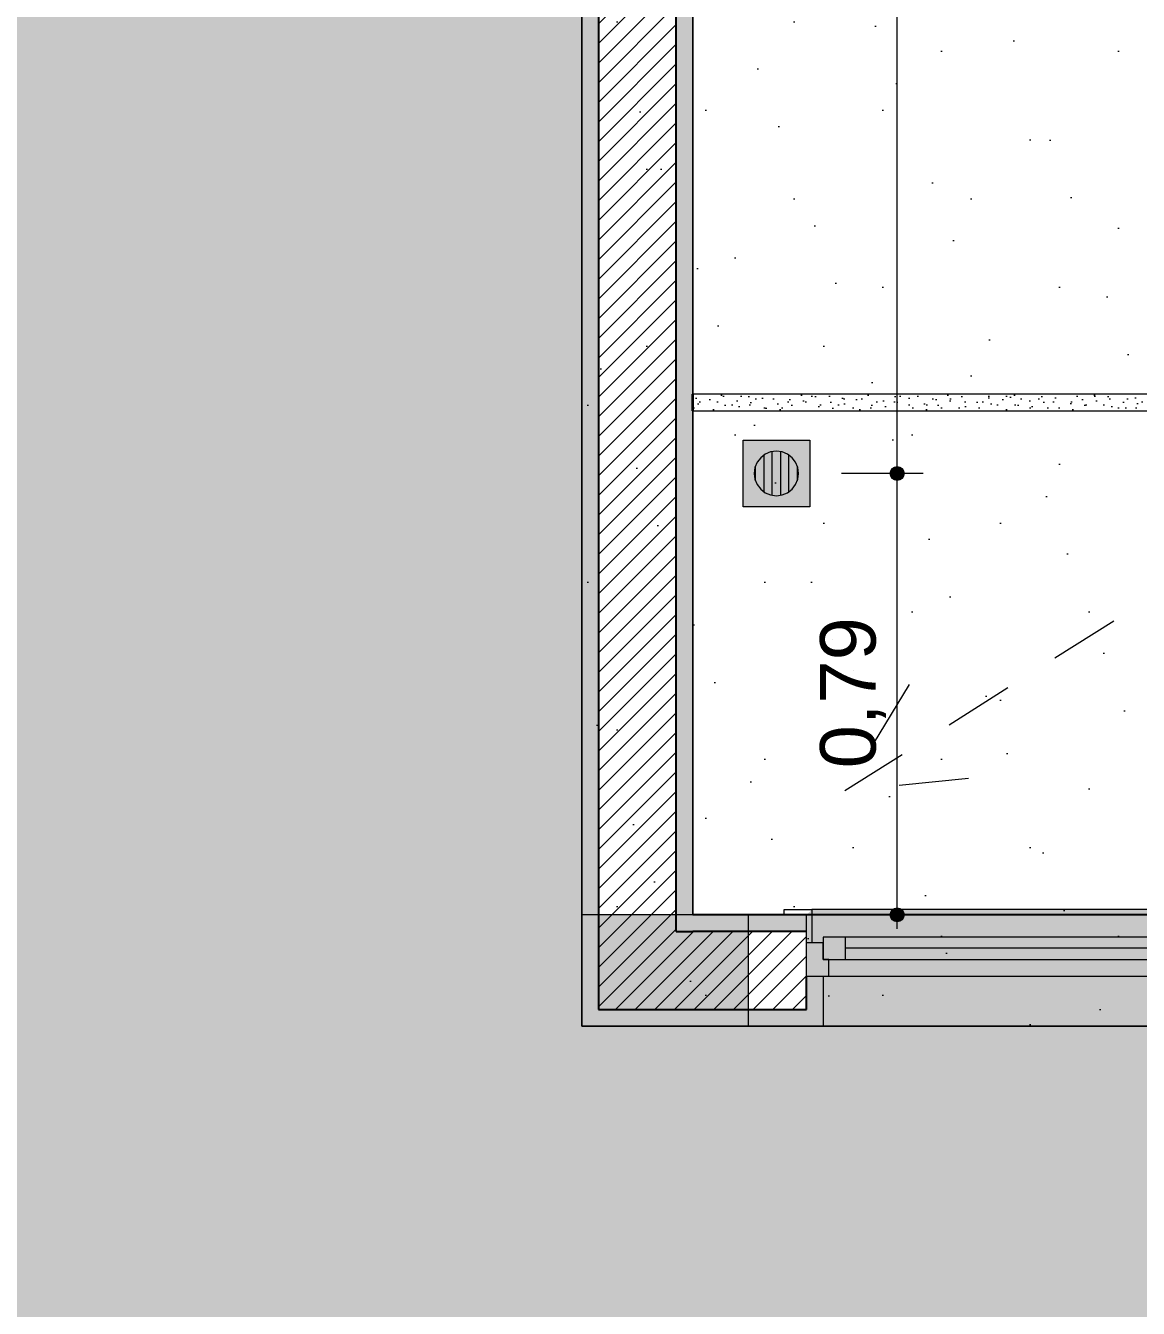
# Model space of a CAD drawing. Header units: metres. Extents: x -77 to -41.1, y -68 to -27.7.
# Drawn here: x -67.514 to -65.513, y -42.808 to -40.501 of the extents above; entities that cross this region are included whole.
import ezdxf
from ezdxf.enums import TextEntityAlignment as Align

# ---------------------------------------------------------------- set-up
doc = ezdxf.new("R2010")
doc.units = ezdxf.units.M
doc.header["$MEASUREMENT"] = 0
for name, pattern in [('Dashed', [0.07, 0.045, -0.025]), ('Hidden Line', [0.195611, 0.141111, -0.0545]), ('HIDDEN2', [0.1875, 0.125, -0.0625])]:
    doc.linetypes.add(name, pattern=pattern)
for name, color, linetype in [('Concreto moldado in loco_Pilares.IFC Model', 7, 'Continuous'), ('COTAS PISOS', 7, 'Continuous'), ('Janelas Archicad', 7, 'Continuous'), ('PAREDE CONSTRUIR', 7, 'Continuous')]:
    doc.layers.add(name, color=color, linetype=linetype)
for name, color, linetype, lineweight in [('Concreto moldado in loco_Pilares.IFC Model_Caneta_No__241', 7, 'Continuous', 13), ('Concreto moldado in loco_Pilares.IFC Model_Caneta_No__4', 7, 'Continuous', 20), ('Janelas Archicad_Caneta_No__10', 7, 'Continuous', 5), ('Janelas Archicad_Caneta_No__241', 7, 'Continuous', 13), ('LAJES.EST_Caneta_No__241', 7, 'Continuous', 13), ('LAJES.EST_Caneta_No__96', 252, 'Continuous', 0), ('NOTAS PISOS_Caneta_No__98', 7, 'Continuous', 0), ('PAREDE CONSTRUIR_Caneta_No__241', 7, 'Continuous', 13), ('PAREDE CONSTRUIR_Caneta_No__3', 7, 'Continuous', 25), ('PAREDE.ARQ_Caneta_No__1', 7, 'Continuous', 35), ('PAREDE.ARQ_Caneta_No__241', 7, 'Continuous', 13), ('PISO_Caneta_No__241', 7, 'Continuous', 13), ('RALO_Caneta_No__96', 252, 'Continuous', 0)]:
    doc.layers.add(name, color=color, linetype=linetype, lineweight=lineweight)
for name, color, linetype, lineweight, true_color in [('COTAS PISOS_Caneta_No__25', 7, 'Continuous', 13, 0x982312), ('Janelas Archicad_Caneta_No__9', 7, 'Continuous', 5, 0x020202), ('LAJES.EST_Caneta_No__18', 7, 'Continuous', 0, 0xdfdfdf), ('PAREDE.ARQ_Caneta_No__97', 7, 'Continuous', 5, 0x6b6b6b), ('PISO_Caneta_No__97', 7, 'Continuous', 5, 0x6b6b6b), ('RALO_Caneta_No__19', 7, 'Continuous', 0, 0xe9e9e9), ('ZONA_Caneta_No__56', 7, 'Continuous', 0, 0xffe495)]:
    doc.layers.add(name, color=color, linetype=linetype, lineweight=lineweight, true_color=true_color)
doc.styles.add('GENERATED_STYLE_1', font='arial.ttf')
doc.dimstyles.new('GENERATED_STYLE__2', dxfattribs={"dimtxt": 0.1, "dimasz": 0.0475, "dimexe": 0.18, "dimexo": 0.1, "dimgap": 0, "dimtad": 1, "dimzin": 0, "dimdsep": 46, "dimtxsty": 'GENERATED_STYLE_1', "dimblk": 'ARROWHEAD_11', "dimblk1": 'ARROWHEAD_11', "dimblk2": 'ARROWHEAD_11', "dimcen": 0.09, "dimclrd": 256, "dimclre": 256, "dimclrt": 256, "dimadec": 0, "dimazin": 0, "dimtfac": 1, "dimtdec": 4, "dimtmove": 0, "dimatfit": 3, "dimfxl": 0, "dimtolj": 1, "dimtzin": 0, "dimarcsym": 0})
pattern_1 = [(45, (0, 0.6), (-0.1909188, 0.1909188), [0, -0.18, 0, -0.27]), (110, (0.6, 0.6), (0.253717, 0.09234544), [0, -0.132, 0, -0.228])]
pattern_2 = [(45, (0, 0), (-0.0176776695, 0.0176776695), [])]

# ---------------------------------------------------------------- blocks, each defined once
blk = doc.blocks.new('Horizontal Multi-Sash Window 26_4')
at = {"layer": 'Janelas Archicad', "linetype": 'Continuous', "lineweight": 0, "true_color": 0xffffff}
for points in [[(-0.4, 0), (0.4, 0), (0.4, 0.05), (0.39, 0.06), (-0.39, 0.06), (-0.4, 0.05)], [(-0.4, 0), (-0.4, -0.06), (-0.36, -0.06), (-0.36, -0.03), (-0.37, -0.03), (-0.37, 0)], [(-0.37, 0.01), (-0.37, -0.03), (-0.33, -0.03), (-0.33, 0.01)], [(0.33, 0.01), (-0.33, 0.01), (-0.33, -0.03), (-0.36, -0.03), (-0.36, -0.06), (0.36, -0.06), (0.36, -0.03), (0.33, -0.03)], [(0.33, -0.03), (0.33, 0.01), (-0.33, 0.01), (-0.33, -0.03)], [(0.37, -0.03), (0.37, 0.01), (0.33, 0.01), (0.33, -0.03)], [(0.4, -0.06), (0.4, 0), (0.37, 0), (0.37, -0.03), (0.36, -0.03), (0.36, -0.06)]]:
    blk.add_hatch(color=7, dxfattribs=at).paths.add_polyline_path(points)
at = {"layer": 'Janelas Archicad_Caneta_No__10', "color": 7, "linetype": 'Continuous', "lineweight": 5}
for p, q in [((-0.39, 0.06), (-0.44, 0.06)), ((-0.44, 0.06), (-0.44, 0.05)), ((-0.44, 0.05), (-0.39, 0.05)), ((-0.39, 0.05), (-0.4, 0.05)), ((-0.4, 0.05), (-0.4, 0)), ((-0.39, 0.05), (-0.39, 0.06)), ((-0.39, 0), (-0.39, 0.05)), ((0.44, 0.06), (0.39, 0.06)), ((0.39, 0.06), (0.39, 0.05)), ((0.4, 0.05), (0.39, 0.05)), ((0.39, 0.05), (0.39, 0)), ((0.39, 0.05), (0.44, 0.05)), ((0.4, 0), (0.4, 0.05)), ((0.44, 0.05), (0.44, 0.06)), ((-0.4, 0), (-0.39, 0)), ((0.39, 0), (0.4, 0))]:
    blk.add_line(p, q, dxfattribs=at)
at = {"layer": 'Janelas Archicad_Caneta_No__241', "color": 7, "linetype": 'Continuous', "lineweight": 13}
for p, q in [((-0.44, 0.05), (-0.4, 0.05)), ((-0.4, 0.02), (-0.4, 0.05)), ((0.4, 0.02), (0.4, 0.05)), ((0.4, 0.05), (0.44, 0.05)), ((-0.4, 0), (-0.4, 0.02)), ((-0.4, -0.06), (-0.4, 0)), ((0.4, 0), (0.4, 0.02)), ((0.4, -0.06), (0.4, 0)), ((-0.37, -0.06), (-0.37, -0.15)), ((0.37, -0.06), (0.37, -0.15)), ((-0.4, -0.15), (-0.37, -0.15)), ((0.4, -0.15), (0.37, -0.15))]:
    blk.add_line(p, q, dxfattribs=at)
at = {"layer": 'Janelas Archicad_Caneta_No__9', "color": 18, "linetype": 'Dashed', "lineweight": 5, "true_color": 0x020202}
blk.add_line((-0.4, 0.05), (0.4, 0.05), dxfattribs=at)
at = {"layer": 'Janelas Archicad_Caneta_No__9', "color": 18, "linetype": 'Continuous', "lineweight": 5, "true_color": 0x020202}
for p, q in [((-0.39, 0.06), (0.39, 0.06)), ((-0.4, 0), (-0.37, 0)), ((-0.37, 0.01), (-0.33, 0.01)), ((-0.37, -0.03), (-0.37, 0.01)), ((-0.37, 0), (-0.37, -0.03)), ((-0.33, 0.01), (0.33, 0.01)), ((-0.33, 0.01), (-0.33, -0.03)), ((-0.33, 0.01), (0.33, 0.01)), ((0.33, -0.03), (0.33, 0.01)), ((0.33, 0.01), (0.37, 0.01)), ((0.37, 0.01), (0.37, -0.03)), ((0.37, -0.03), (0.37, 0)), ((0.37, 0), (0.4, 0)), ((-0.33, -0.01), (0.33, -0.01)), ((-0.37, -0.03), (-0.36, -0.03)), ((-0.33, -0.03), (-0.37, -0.03)), ((-0.36, -0.03), (-0.36, -0.06)), ((0.33, -0.03), (-0.33, -0.03)), ((0.37, -0.03), (0.33, -0.03)), ((0.36, -0.06), (0.36, -0.03)), ((0.36, -0.03), (0.37, -0.03)), ((-0.36, -0.06), (-0.4, -0.06)), ((0.36, -0.06), (-0.36, -0.06)), ((0.4, -0.06), (0.36, -0.06)), ((-0.37, -0.15), (0.37, -0.15))]:
    blk.add_line(p, q, dxfattribs=at)
blk = doc.blocks.new('Símbolo Inclinação 20_5')
at = {"layer": 'NOTAS PISOS_Caneta_No__98', "color": 7, "linetype": 'HIDDEN2', "lineweight": 0}
for p in [(2.8469, 0.1), (0, 0), (2.8469, -0.1)]:
    blk.add_line(p, (3.0469, 0), dxfattribs=at)
at = {"layer": 'NOTAS PISOS_Caneta_No__98', "color": 7, "linetype": 'HIDDEN2', "lineweight": 0, "style": 'GENERATED_STYLE_1'}
blk.add_attdef('txt', text='', height=0.075, dxfattribs=at).set_placement((0.8459, -0.0872), align=Align.BOTTOM_LEFT)
blk = doc.blocks.new('*D187')
at = {"layer": 'COTAS PISOS_Caneta_No__25', "linetype": 'Continuous', "lineweight": 13, "true_color": 0x982312}
for points in [[(-65.9594, -41.3064), (-65.9584, -41.3112), (-65.9557, -41.3152), (-65.9517, -41.3179), (-65.9469, -41.3189), (-65.9421, -41.3179), (-65.9381, -41.3152), (-65.9353, -41.3112), (-65.9344, -41.3064), (-65.9353, -41.3016), (-65.9381, -41.2975), (-65.9421, -41.2948), (-65.9469, -41.2939), (-65.9517, -41.2948), (-65.9557, -41.2975), (-65.9584, -41.3016)], [(-65.9594, -42.1002), (-65.9584, -42.105), (-65.9557, -42.109), (-65.9517, -42.1117), (-65.9469, -42.1127), (-65.9421, -42.1117), (-65.9381, -42.109), (-65.9353, -42.105), (-65.9344, -42.1002), (-65.9353, -42.0954), (-65.9381, -42.0913), (-65.9421, -42.0886), (-65.9469, -42.0877), (-65.9517, -42.0886), (-65.9557, -42.0913), (-65.9584, -42.0954)]]:
    blk.add_hatch(color=24, dxfattribs=at).paths.add_polyline_path(points)
at = {"layer": 'COTAS PISOS_Caneta_No__25', "color": 24, "linetype": 'Continuous', "lineweight": 13, "true_color": 0x982312}
for p, q in [((-65.9594, -41.3064), (-66.0469, -41.3064)), ((-65.9469, -42.0877), (-65.9469, -41.3189)), ((-65.9, -41.3064), (-65.9344, -41.3064)), ((-65.9594, -42.1002), (-66.0469, -42.1002)), ((-65.9469, -42.1252), (-65.9469, -42.1127)), ((-65.9, -42.1002), (-65.9344, -42.1002))]:
    blk.add_line(p, q, dxfattribs=at)
for centre in [(-65.9469, -41.3064), (-65.9469, -42.1002)]:
    blk.add_circle(centre, 0.0125, dxfattribs=at)
at = {"layer": 'COTAS PISOS_Caneta_No__25', "color": 24, "lineweight": 13, "true_color": 0x982312, "insert": (-65.9669, -41.8367), "char_height": 0.1, "attachment_point": 7, "rotation": 90, "style": 'GENERATED_STYLE_1'}
blk.add_mtext('\\A1;{\\pql;\\fArial|b0|i0|c0|p0;\\W1.000000;0,79}', dxfattribs=at)
blk = doc.blocks.new('ARROWHEAD_11')
at = {"color": 0, "linetype": 'Continuous', "lineweight": 0}
blk.add_line((0, 0), (-1, 0), dxfattribs=at)
at = {"color": 0, "linetype": 'Continuous', "lineweight": 0, "const_width": 0.25, "flags": 128}
blk.add_lwpolyline([(-0.125, 0, 1), (0.125, 0, 1)], format="xyb", close=True, dxfattribs=at)
blk = doc.blocks.new('*D188')
at = {"layer": 'COTAS PISOS_Caneta_No__25', "linetype": 'Continuous', "lineweight": 13, "true_color": 0x982312}
for points in [[(-65.9594, -38.5537), (-65.9584, -38.5585), (-65.9557, -38.5625), (-65.9517, -38.5652), (-65.9469, -38.5662), (-65.9421, -38.5652), (-65.9381, -38.5625), (-65.9353, -38.5585), (-65.9344, -38.5537), (-65.9353, -38.5489), (-65.9381, -38.5449), (-65.9421, -38.5421), (-65.9469, -38.5412), (-65.9517, -38.5421), (-65.9557, -38.5449), (-65.9584, -38.5489)], [(-65.9594, -41.3064), (-65.9584, -41.3112), (-65.9557, -41.3152), (-65.9517, -41.3179), (-65.9469, -41.3189), (-65.9421, -41.3179), (-65.9381, -41.3152), (-65.9353, -41.3112), (-65.9344, -41.3064), (-65.9353, -41.3016), (-65.9381, -41.2975), (-65.9421, -41.2948), (-65.9469, -41.2939), (-65.9517, -41.2948), (-65.9557, -41.2975), (-65.9584, -41.3016)]]:
    blk.add_hatch(color=24, dxfattribs=at).paths.add_polyline_path(points)
at = {"layer": 'COTAS PISOS_Caneta_No__25', "color": 24, "linetype": 'Continuous', "lineweight": 13, "true_color": 0x982312}
for p, q in [((-65.9594, -38.5537), (-66.0469, -38.5537)), ((-65.9, -38.5537), (-65.9344, -38.5537)), ((-65.9469, -41.2939), (-65.9469, -38.5662)), ((-65.9594, -41.3064), (-66.0469, -41.3064)), ((-65.9, -41.3064), (-65.9344, -41.3064))]:
    blk.add_line(p, q, dxfattribs=at)
for centre in [(-65.9469, -38.5537), (-65.9469, -41.3064)]:
    blk.add_circle(centre, 0.0125, dxfattribs=at)
at = {"layer": 'COTAS PISOS_Caneta_No__25', "color": 24, "lineweight": 13, "true_color": 0x982312, "char_height": 0.1, "attachment_point": 7, "rotation": 90, "style": 'GENERATED_STYLE_1'}
for s, insert in [('\\A1;{\\pql;\\fArial|b0|i0|c0|p0;\\W1.000000;0,15}', (-65.9669, -38.8331)), ('\\A1;{\\pql;\\fArial|b0|i0|c0|p0;\\W1.000000;2,75}', (-65.9669, -40.197))]:
    blk.add_mtext(s, dxfattribs=dict(at, insert=insert))
blk = doc.blocks.new('Rectangular Floor Drain 26')
at = {"layer": 'RALO_Caneta_No__19', "linetype": 'Continuous', "lineweight": 0, "true_color": 0xe9e9e9}
h = blk.add_hatch(color=254, dxfattribs=at)
h.paths.add_polyline_path([(-0.06, 0.06), (-0.06, -0.06), (0.06, -0.06), (0.06, 0.06)])
h.paths.add_polyline_path([(0.04, 0), (0.0386, -0.0104), (0.0346, -0.02), (0.0283, -0.0283), (0.02, -0.0346), (0.0104, -0.0386), (0, -0.04), (-0.0104, -0.0386), (-0.02, -0.0346), (-0.0283, -0.0283), (-0.0346, -0.02), (-0.0386, -0.0104), (-0.04, 0), (-0.0386, 0.0104), (-0.0346, 0.02), (-0.0283, 0.0283), (-0.02, 0.0346), (-0.0104, 0.0386), (0, 0.04), (0.0104, 0.0386), (0.02, 0.0346), (0.0283, 0.0283), (0.0346, 0.02), (0.0386, 0.0104)], flags=0)
for points in [[(-0.0283, 0.0283), (-0.0327, 0.0225), (0.0327, 0.0225), (0.0283, 0.0283), (0.02, 0.0346), (0.0131, 0.0375), (-0.0131, 0.0375), (-0.02, 0.0346)], [(-0.0131, 0.0375), (0.0131, 0.0375), (0.0104, 0.0386), (0, 0.04), (-0.0104, 0.0386)], [(-0.039, 0.0075), (-0.04, 0), (-0.039, -0.0075), (0.039, -0.0075), (0.04, 0), (0.039, 0.0075)], [(-0.0386, 0.0104), (-0.039, 0.0075), (0.039, 0.0075), (0.0386, 0.0104), (0.0346, 0.02), (0.0327, 0.0225), (-0.0327, 0.0225), (-0.0346, 0.02)], [(-0.039, -0.0075), (-0.0386, -0.0104), (-0.0346, -0.02), (-0.0327, -0.0225), (0.0327, -0.0225), (0.0346, -0.02), (0.0386, -0.0104), (0.039, -0.0075)], [(-0.0327, -0.0225), (-0.0283, -0.0283), (-0.02, -0.0346), (-0.0131, -0.0375), (0.0131, -0.0375), (0.02, -0.0346), (0.0283, -0.0283), (0.0327, -0.0225)], [(0.0131, -0.0375), (-0.0131, -0.0375), (-0.0104, -0.0386), (0, -0.04), (0.0104, -0.0386)]]:
    blk.add_hatch(color=254, dxfattribs=at).paths.add_polyline_path(points)
at = {"layer": 'RALO_Caneta_No__96', "color": 252, "linetype": 'Continuous', "lineweight": 0}
for p, q in [((-0.06, 0.06), (-0.06, -0.06)), ((0.06, 0.06), (-0.06, 0.06)), ((0.06, -0.06), (0.06, 0.06)), ((-0.0346, 0.02), (-0.0283, 0.0283)), ((-0.0283, 0.0283), (-0.02, 0.0346)), ((-0.02, 0.0346), (-0.0104, 0.0386)), ((0.0131, 0.0375), (-0.0131, 0.0375)), ((-0.0104, 0.0386), (0, 0.04)), ((0, 0.04), (0.0104, 0.0386)), ((0.0104, 0.0386), (0.02, 0.0346)), ((0.02, 0.0346), (0.0283, 0.0283)), ((0.0283, 0.0283), (0.0346, 0.02)), ((-0.04, 0), (-0.0386, 0.0104)), ((-0.0386, -0.0104), (-0.04, 0)), ((0.039, 0.0075), (-0.039, 0.0075)), ((-0.0386, 0.0104), (-0.0346, 0.02)), ((-0.0327, 0.0225), (0.0327, 0.0225)), ((0.0346, 0.02), (0.0386, 0.0104)), ((0.0386, 0.0104), (0.04, 0)), ((0.04, 0), (0.0386, -0.0104)), ((-0.039, -0.0075), (0.039, -0.0075)), ((-0.0346, -0.02), (-0.0386, -0.0104)), ((-0.0283, -0.0283), (-0.0346, -0.02)), ((0.0327, -0.0225), (-0.0327, -0.0225)), ((0.0346, -0.02), (0.0283, -0.0283)), ((0.0386, -0.0104), (0.0346, -0.02)), ((-0.02, -0.0346), (-0.0283, -0.0283)), ((-0.0104, -0.0386), (-0.02, -0.0346)), ((-0.0131, -0.0375), (0.0131, -0.0375)), ((0, -0.04), (-0.0104, -0.0386)), ((0.0104, -0.0386), (0, -0.04)), ((0.02, -0.0346), (0.0104, -0.0386)), ((0.0283, -0.0283), (0.02, -0.0346)), ((-0.06, -0.06), (0.06, -0.06))]:
    blk.add_line(p, q, dxfattribs=at)

msp = doc.modelspace()

# ---------------------------------------------------------------- hatches: boundary and pattern name
at = {"layer": 'Concreto moldado in loco_Pilares.IFC Model', "linetype": 'Continuous', "lineweight": 0, "true_color": 0x000000}
msp.add_hatch(color=18, dxfattribs=at).paths.add_polyline_path([(-66.514, -42.1002), (-66.514, -42.3002), (-66.214, -42.3002), (-66.214, -42.1002)])
at = {"layer": 'LAJES.EST_Caneta_No__18', "linetype": 'Continuous', "lineweight": 0, "true_color": 0xdfdfdf}
h = msp.add_hatch(dxfattribs=at)
h.set_pattern_fill('Piso_Externo__0003', color=254, style=0, pattern_type=2)
h.set_pattern_definition(pattern_1)
h.paths.add_polyline_path([(-76.514, -65.1016), (-73.814, -65.1016, -0.414214), (-75.814, -67.1016), (-66.814, -67.1016, -0.414214), (-68.814, -65.1016), (-68.814, -62.301), (-68.814, -45.4002, -0.414214), (-66.514, -43.1002), (-65.914, -43.1002), (-65.914, -42.3002), (-66.514, -42.3002), (-66.514, -38.2041), (-65.114, -38.2041), (-65.114, -36.7038), (-66.514, -36.7038), (-66.514, -32.5997), (-65.114, -32.5997), (-56.714, -32.5997), (-53.814, -32.5997), (-44.014, -32.5997), (-44.014, -42.3002), (-53.814, -42.3002), (-53.814, -47.1002), (-44.014, -47.1002), (-44.014, -50.8516), (-45.6136, -50.8516), (-45.6136, -52.3506), (-44.014, -52.3506), (-44.014, -60.3006), (-48.9163, -60.3006), (-48.9163, -61.1006), (-44.3609, -61.1006), (-44.3609, -67.1016), (-44.014, -67.1016), (-41.514, -67.1016), (-41.514, -28.1016), (-41.714, -28.1016), (-41.714, -60.3006), (-43.014, -60.3006), (-43.014, -30.0016), (-66.514, -30.0016), (-66.514, -28.1016), (-76.514, -28.1016)])
h.paths.add_polyline_path([(-73.814, -45.1016), (-76.314, -45.1016), (-76.314, -43.0892), (-75.7984, -43.0908, -0.414214), (-73.8139, -45.0876)], flags=0)
h.paths.add_polyline_path([(-73.814, -45.5846, -0.009328), (-73.814, -45.6604)], flags=0)
h.paths.add_polyline_path([(-52.814, -46.3002), (-52.814, -43.1002), (-44.014, -43.1002), (-44.014, -46.3002)], flags=0)
h.paths.add_polyline_path([(-67.714, -34.1), (-76.314, -34.1), (-76.314, -32.5997), (-67.714, -32.5997)], flags=0)
h = msp.add_hatch(dxfattribs=at)
h.set_pattern_fill('Piso_Externo__0003', color=254, style=0, pattern_type=2)
h.set_pattern_definition(pattern_1)
h.paths.add_polyline_path([(-66.514, -46.3002), (-67.314, -46.3002), (-67.314, -61.1006), (-56.514, -61.1006), (-56.514, -67.1016), (-54.116, -67.1016), (-54.116, -62.3006), (-51.8328, -62.3006), (-51.8328, -67.1016), (-48.9163, -67.1016), (-48.9163, -65.8006), (-48.9163, -60.3006), (-56.514, -60.3006), (-66.514, -60.3006), (-66.514, -47.1002), (-65.114, -47.1002), (-65.114, -46.3002), (-65.114, -42.3002), (-65.914, -42.3002), (-65.914, -43.1002), (-65.914, -46.3002)])
at = {"layer": 'LAJES.EST_Caneta_No__96', "linetype": 'Continuous', "lineweight": 0}
h = msp.add_hatch(dxfattribs=at)
h.set_pattern_fill('Haie_OD_0003', color=252, style=0, pattern_type=2)
h.set_pattern_definition([(45, (0, 0.5), (-0.159099, 0.159099), [0, -0.15, 0, -0.225]), (110, (0.5, 0.5), (0.21143084, 0.07695453), [0, -0.11, 0, -0.19])])
h.paths.add_polyline_path([(-66.514, -42.1002), (-66.514, -42.3002), (-65.114, -42.3002), (-65.114, -42.1002), (-63.464, -42.1002), (-63.464, -38.4037), (-65.114, -38.4037), (-65.114, -38.2037), (-66.514, -38.2037), (-66.514, -38.4037)])
at = {"layer": 'PAREDE CONSTRUIR', "linetype": 'Continuous', "lineweight": 0, "true_color": 0xffffff}
for points in [[(-66.484, -42.2702), (-66.484, -38.2337), (-66.514, -38.2337), (-66.514, -42.2702)], [(-66.314, -42.1002), (-66.314, -38.4037), (-66.344, -38.4037), (-66.344, -42.1002)], [(-66.314, -42.1002), (-66.344, -42.1302), (-66.314, -42.1302)], [(-66.344, -42.1002), (-66.344, -42.1302), (-66.314, -42.1002)], [(-66.314, -42.1302), (-66.11, -42.1302), (-66.11, -42.1002), (-66.314, -42.1002)], [(-66.08, -42.3002), (-66.08, -42.2102), (-66.11, -42.2102), (-66.11, -42.2702), (-66.11, -42.3002)], [(-66.08, -42.3002), (-65.34, -42.3002), (-65.34, -42.2102), (-66.08, -42.2102)], [(-66.484, -42.2702), (-66.514, -42.3002), (-66.484, -42.3002)], [(-66.514, -42.2702), (-66.514, -42.3002), (-66.484, -42.2702)], [(-66.484, -42.3002), (-66.11, -42.3002), (-66.11, -42.2702), (-66.484, -42.2702)]]:
    msp.add_hatch(color=7, dxfattribs=at).paths.add_polyline_path(points)
at = {"layer": 'PAREDE CONSTRUIR', "linetype": 'Continuous', "lineweight": 0, "true_color": 0x000000}
h = msp.add_hatch(dxfattribs=at)
h.set_pattern_fill('common_brick_0003', color=18, style=0, pattern_type=2)
h.set_pattern_definition(pattern_2)
h.paths.add_polyline_path([(-66.344, -42.1302), (-66.344, -38.3737), (-66.484, -38.3737), (-66.484, -42.1302)])
h = msp.add_hatch(dxfattribs=at)
h.set_pattern_fill('common_brick_0003', color=18, style=0, pattern_type=2)
h.set_pattern_definition(pattern_2)
h.paths.add_polyline_path([(-66.344, -42.1302), (-66.484, -42.2702), (-66.344, -42.2702)])
h = msp.add_hatch(dxfattribs=at)
h.set_pattern_fill('common_brick_0003', color=18, style=0, pattern_type=2)
h.set_pattern_definition(pattern_2)
h.paths.add_polyline_path([(-66.484, -42.1302), (-66.484, -42.2702), (-66.344, -42.1302)])
h = msp.add_hatch(dxfattribs=at)
h.set_pattern_fill('common_brick_0003', color=18, style=0, pattern_type=2)
h.set_pattern_definition(pattern_2)
h.paths.add_polyline_path([(-66.344, -42.1302), (-66.344, -42.2702), (-66.11, -42.2702), (-66.11, -42.2102), (-66.11, -42.1502), (-66.11, -42.1302)])
at = {"layer": 'PAREDE.ARQ_Caneta_No__97', "linetype": 'Continuous', "lineweight": 5, "true_color": 0x6b6b6b}
h = msp.add_hatch(dxfattribs=at)
h.set_pattern_fill('cut_stone_0003', color=251, style=0, pattern_type=2)
h.set_pattern_definition([(45, (0, 0.05), (-0.0159099026, 0.0159099026), [0, -0.015, 0, -0.0225]), (110, (0.05, 0.05), (0.021143084, 0.007695453), [0, -0.011, 0, -0.019])])
h.paths.add_polyline_path([(-66.314, -41.1937), (-65.054, -41.1937), (-65.054, -41.1637), (-66.314, -41.1637)])
at = {"layer": 'PISO_Caneta_No__97', "linetype": 'Continuous', "lineweight": 5, "true_color": 0x6b6b6b}
h = msp.add_hatch(dxfattribs=at)
h.set_pattern_fill('Ceramica_200_x_200_0003', color=251, style=0, pattern_type=2)
h.set_pattern_definition([(0, (-63.464, -42.1002), (0, 2), []), (90, (-63.464, -42.1002), (-2, 0), [])])
h.paths.add_polyline_path([(-66.314, -42.1002), (-63.464, -42.1002), (-63.464, -38.4037), (-66.314, -38.4037)])

# ---------------------------------------------------------------- linework, layer by layer
at = {"layer": 'Concreto moldado in loco_Pilares.IFC Model_Caneta_No__241', "color": 7, "linetype": 'Continuous', "lineweight": 13, "flags": 128}
msp.add_lwpolyline([(-66.514, -42.1002), (-66.514, -42.3002), (-66.214, -42.3002), (-66.214, -42.1002)], close=True, dxfattribs=at)
at = {"layer": 'Concreto moldado in loco_Pilares.IFC Model_Caneta_No__4', "color": 7, "linetype": 'Continuous', "lineweight": 20, "flags": 128}
msp.add_lwpolyline([(-66.514, -42.1002), (-66.514, -42.3002), (-66.214, -42.3002), (-66.214, -42.1002)], close=True, dxfattribs=at)
at = {"layer": 'LAJES.EST_Caneta_No__241', "color": 7, "linetype": 'Continuous', "lineweight": 13, "flags": 128}
for points in [[(-65.914, -42.3002), (-66.514, -42.3002), (-66.514, -38.2041), (-65.114, -38.2041), (-65.114, -36.7038), (-66.514, -36.7038), (-66.514, -32.5997), (-65.114, -32.5997), (-56.714, -32.5997), (-53.814, -32.5997), (-44.014, -32.5997), (-44.014, -42.3002), (-53.814, -42.3002), (-53.814, -47.1002), (-44.014, -47.1002), (-44.014, -50.8516), (-45.6136, -50.8516), (-45.6136, -52.3506), (-44.014, -52.3506), (-44.014, -60.3006), (-48.9163, -60.3006)], [(-65.914, -42.3002), (-66.514, -42.3002), (-66.514, -38.2041), (-65.114, -38.2041), (-65.114, -36.7038), (-66.514, -36.7038), (-66.514, -32.5997), (-65.114, -32.5997), (-56.714, -32.5997), (-53.814, -32.5997), (-44.014, -32.5997), (-44.014, -42.3002), (-53.814, -42.3002), (-53.814, -47.1002), (-44.014, -47.1002), (-44.014, -50.8516), (-45.6136, -50.8516), (-45.6136, -52.3506), (-44.014, -52.3506), (-44.014, -60.3006), (-48.9163, -60.3006)], [(-65.914, -42.3002), (-66.514, -42.3002), (-66.514, -38.2041), (-65.114, -38.2041), (-65.114, -36.7038), (-66.514, -36.7038), (-66.514, -32.5997), (-65.114, -32.5997), (-56.714, -32.5997), (-53.814, -32.5997), (-44.014, -32.5997), (-44.014, -42.3002), (-53.814, -42.3002), (-53.814, -47.1002), (-44.014, -47.1002), (-44.014, -50.8516), (-45.6136, -50.8516), (-45.6136, -52.3506), (-44.014, -52.3506), (-44.014, -60.3006), (-48.9163, -60.3006)], [(-65.914, -42.3002), (-66.514, -42.3002), (-66.514, -38.2041), (-65.114, -38.2041), (-65.114, -36.7038), (-66.514, -36.7038), (-66.514, -32.5997), (-65.114, -32.5997), (-56.714, -32.5997), (-53.814, -32.5997), (-44.014, -32.5997), (-44.014, -42.3002), (-53.814, -42.3002), (-53.814, -47.1002), (-44.014, -47.1002), (-44.014, -50.8516), (-45.6136, -50.8516), (-45.6136, -52.3506), (-44.014, -52.3506), (-44.014, -60.3006), (-48.9163, -60.3006)], [(-65.914, -42.3002), (-66.514, -42.3002), (-66.514, -38.2041), (-65.114, -38.2041), (-65.114, -36.7038), (-66.514, -36.7038), (-66.514, -32.5997), (-65.114, -32.5997), (-56.714, -32.5997), (-53.814, -32.5997), (-44.014, -32.5997), (-44.014, -42.3002), (-53.814, -42.3002), (-53.814, -47.1002), (-44.014, -47.1002), (-44.014, -50.8516), (-45.6136, -50.8516), (-45.6136, -52.3506), (-44.014, -52.3506), (-44.014, -60.3006), (-48.9163, -60.3006)], [(-65.114, -38.2037), (-66.514, -38.2037), (-66.514, -38.4037), (-66.514, -42.1002)], [(-66.514, -42.1002), (-66.514, -42.3002), (-65.114, -42.3002)], [(-48.9163, -60.3006), (-56.514, -60.3006), (-66.514, -60.3006), (-66.514, -47.1002), (-65.114, -47.1002), (-65.114, -46.3002), (-65.114, -42.3002), (-65.914, -42.3002)]]:
    msp.add_lwpolyline(points, dxfattribs=at)
at = {"layer": 'PAREDE CONSTRUIR_Caneta_No__241', "color": 7, "linetype": 'Continuous', "lineweight": 13}
for p, q in [((-66.11, -42.1002), (-66.15, -42.1002)), ((-66.11, -42.1302), (-66.11, -42.1002)), ((-66.11, -42.1502), (-66.11, -42.1302)), ((-66.11, -42.2102), (-66.11, -42.1502)), ((-66.11, -42.2102), (-66.08, -42.2102)), ((-66.08, -42.2102), (-66.08, -42.3002)), ((-66.11, -42.3002), (-66.08, -42.3002))]:
    msp.add_line(p, q, dxfattribs=at)
at = {"layer": 'PAREDE CONSTRUIR_Caneta_No__241', "color": 7, "linetype": 'Continuous', "lineweight": 13, "flags": 128}
for points in [[(-66.514, -38.2037), (-66.514, -42.3002)], [(-66.314, -42.1002), (-66.314, -38.4037)], [(-66.11, -42.1002), (-66.314, -42.1002)], [(-66.514, -42.3002), (-66.484, -42.3002)], [(-66.484, -42.3002), (-66.11, -42.3002)]]:
    msp.add_lwpolyline(points, dxfattribs=at)
at = {"layer": 'PAREDE CONSTRUIR_Caneta_No__241', "color": 7, "linetype": 'Hidden Line', "lineweight": 13, "flags": 128}
for points in [[(-65.114, -42.1002), (-66.514, -42.1002)], [(-66.514, -42.1002), (-66.514, -42.1302)], [(-66.514, -42.1302), (-66.514, -42.2702)], [(-66.514, -42.2702), (-66.514, -42.3002)], [(-66.514, -42.3002), (-65.114, -42.3002)]]:
    msp.add_lwpolyline(points, dxfattribs=at)
at = {"layer": 'PAREDE CONSTRUIR_Caneta_No__3', "color": 7, "linetype": 'Continuous', "lineweight": 25}
for p, q in [((-66.484, -38.3737), (-66.484, -42.1302)), ((-66.344, -42.1302), (-66.344, -38.3737)), ((-66.484, -42.1302), (-66.484, -42.2702)), ((-66.344, -42.1302), (-66.314, -42.1302)), ((-66.344, -42.1302), (-66.314, -42.1302)), ((-66.11, -42.1302), (-66.314, -42.1302)), ((-66.11, -42.2702), (-66.11, -42.2102)), ((-66.484, -42.2702), (-66.344, -42.2702)), ((-66.484, -42.2702), (-66.344, -42.2702)), ((-66.344, -42.2702), (-66.11, -42.2702))]:
    msp.add_line(p, q, dxfattribs=at)
at = {"layer": 'PAREDE.ARQ_Caneta_No__1', "color": 7, "linetype": 'Continuous', "lineweight": 35, "flags": 128}
msp.add_lwpolyline([(-66.314, -41.1937), (-66.314, -41.1637)], dxfattribs=at)
at = {"layer": 'PAREDE.ARQ_Caneta_No__241', "color": 7, "linetype": 'Continuous', "lineweight": 13, "flags": 128}
for points in [[(-65.054, -41.1637), (-66.314, -41.1637)], [(-66.314, -41.1937), (-65.054, -41.1937)]]:
    msp.add_lwpolyline(points, dxfattribs=at)
at = {"layer": 'PISO_Caneta_No__241', "color": 7, "linetype": 'Continuous', "lineweight": 13, "flags": 128}
msp.add_lwpolyline([(-66.314, -42.1002), (-63.464, -42.1002), (-63.464, -38.4037), (-66.314, -38.4037)], close=True, dxfattribs=at)
at = {"layer": 'ZONA_Caneta_No__56', "color": 41, "linetype": 'Continuous', "lineweight": 0, "true_color": 0xffe495, "flags": 128}
msp.add_lwpolyline([(-63.464, -38.4037), (-66.314, -38.4037), (-66.314, -42.1002), (-63.464, -42.1002)], close=True, dxfattribs=at)

# ---------------------------------------------------------------- block references
at = {"layer": 'Janelas Archicad', "color": 18, "linetype": 'Continuous', "lineweight": 5, "true_color": 0x020202, "xscale": -1}
msp.add_blockref('Horizontal Multi-Sash Window 26_4', (-65.71, -42.1502), dxfattribs=at)
at = {"layer": 'NOTAS PISOS_Caneta_No__98', "color": 7, "linetype": 'HIDDEN2', "lineweight": 0}
ref = msp.add_blockref('Símbolo Inclinação 20_5', (-63.464, -40.2519), dxfattribs=dict(at, xscale=-1, rotation=32.23573621917998))
ref.add_attrib('txt', 'INC. 1%', dxfattribs={"color": 7, "linetype": 'HIDDEN2', "lineweight": 0, "height": 0.075, "rotation": 32.2357, "style": 'GENERATED_STYLE_1'}).set_placement((-64.121, -40.7735), align=Align.BOTTOM_RIGHT)
at = {"layer": 'RALO_Caneta_No__96', "color": 252, "linetype": 'Continuous', "lineweight": 0, "xscale": -1, "rotation": 89.99980944911267}
msp.add_blockref('Rectangular Floor Drain 26', (-66.164, -41.3064), dxfattribs=at)

# ---------------------------------------------------------------- dimensions: what is measured, and where the dimension line sits
at = {"layer": 'COTAS PISOS', "color": 24, "linetype": 'Continuous', "lineweight": 13, "true_color": 0x982312}
for base, p1, p2, picture, middle in [((-65.9469, -38.5537), (-66.164, -41.3064), (-66.164, -38.5537), '*D188', (-66.0169, -40.0675)), ((-65.9469, -41.3064), (-66.314, -42.1002), (-66.164, -41.3064), '*D187', (-66.0169, -41.7073))]:
    dim = msp.add_linear_dim(base=base, p1=p1, p2=p2, angle=90, dimstyle='GENERATED_STYLE__2', dxfattribs=at)
    dim.commit()
    dim.dimension.update_dxf_attribs({"geometry": picture, "text_midpoint": middle, "dimtype": 160, "text_rotation": 90})

doc.saveas('drawing.dxf')
